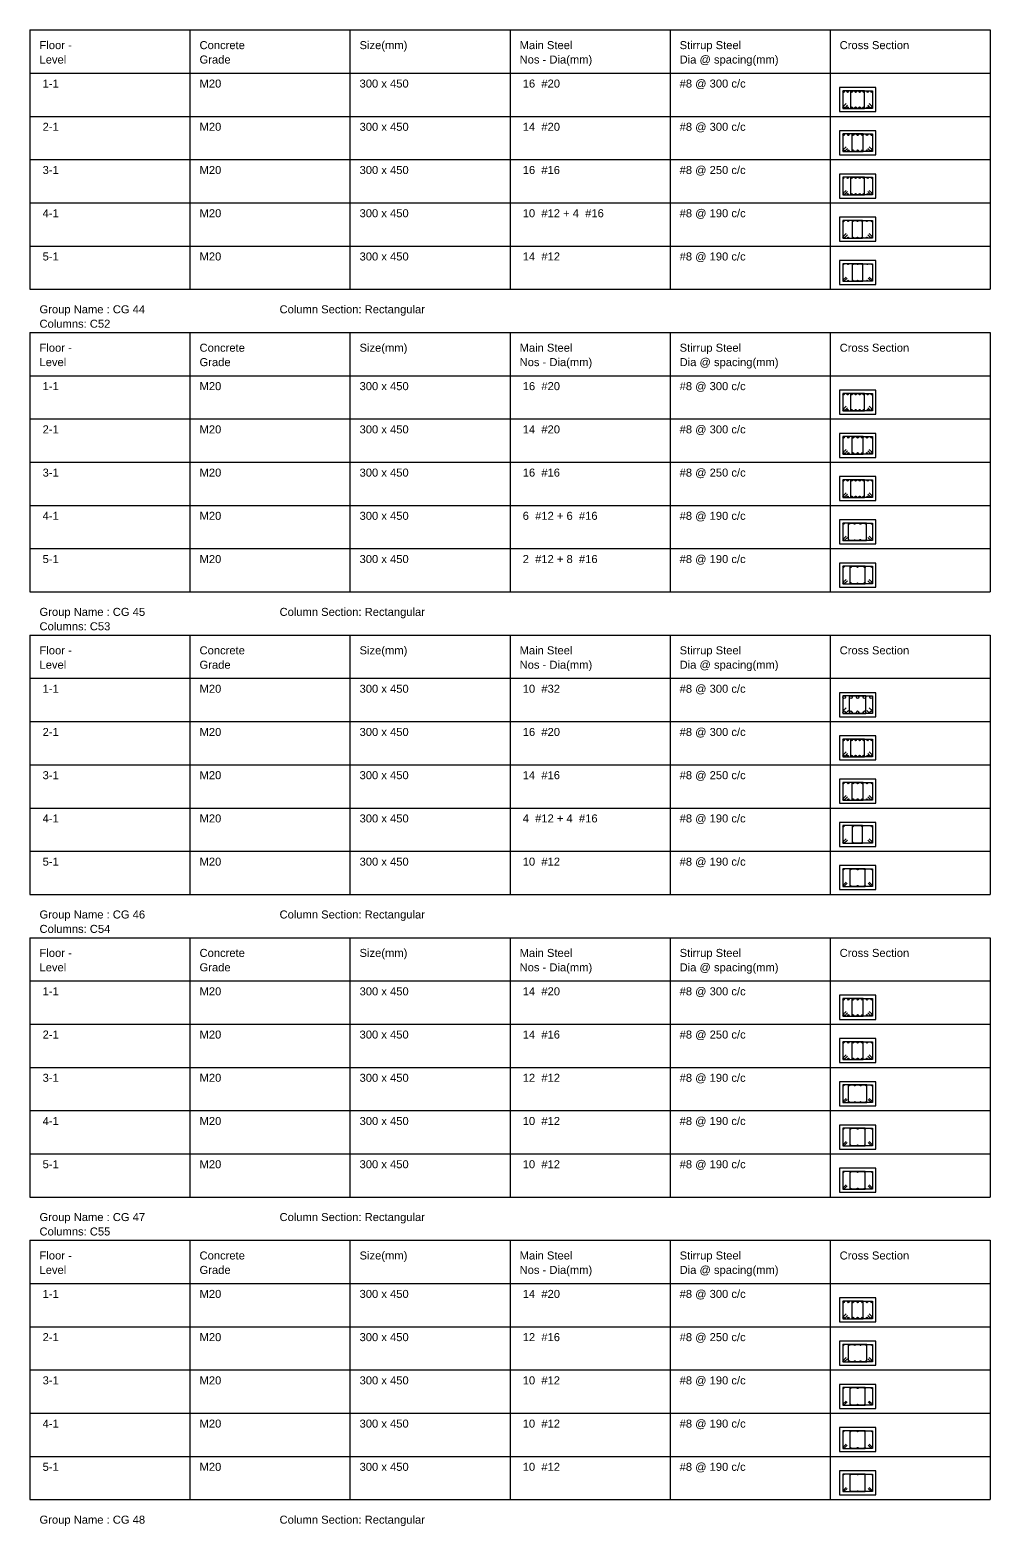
# Model space of a CAD drawing. Extents: x 28 to 264, y -211 to 74.
# Drawn here: x 73.06 to 85.06, y -122.31 to -103.62 of the extents above; entities that cross this region are included whole.
import ezdxf

# ---------------------------------------------------------------- set-up
doc = ezdxf.new("R2010")
doc.units = 0
doc.layers.add('Schedule', color=140, linetype='CONTINUOUS')
doc.styles.add('STRUDS_Arial', font='ARIAL.TTF', dxfattribs={"height": 0.04})

msp = doc.modelspace()

# ---------------------------------------------------------------- linework, layer by layer
at = {"layer": 'Schedule'}
for p, q in [((73.058, -103.62), (85.058, -103.62)), ((73.058, -103.62), (73.058, -106.86)), ((75.058, -103.62), (75.058, -106.86)), ((77.058, -103.62), (77.058, -106.86)), ((79.058, -103.62), (79.058, -106.86)), ((81.058, -103.62), (81.058, -106.86)), ((83.058, -103.62), (83.058, -106.86)), ((85.058, -103.62), (85.058, -106.86)), ((73.058, -104.16), (85.058, -104.16)), ((83.628, -104.34), (83.178, -104.34)), ((83.178, -104.34), (83.178, -104.64)), ((83.488, -104.38), (83.218, -104.38)), ((83.218, -104.38), (83.218, -104.6)), ((83.318, -104.6), (83.318, -104.38)), ((83.318, -104.38), (83.588, -104.38)), ((83.488, -104.6), (83.488, -104.38)), ((83.588, -104.38), (83.588, -104.6)), ((83.628, -104.64), (83.628, -104.34)), ((83.178, -104.64), (83.628, -104.64)), ((83.218, -104.58), (83.258, -104.54)), ((83.218, -104.6), (83.488, -104.6)), ((83.238, -104.6), (83.278, -104.56)), ((83.588, -104.6), (83.318, -104.6)), ((83.568, -104.6), (83.528, -104.56)), ((83.588, -104.58), (83.548, -104.54)), ((73.058, -104.7), (85.058, -104.7)), ((83.628, -104.88), (83.178, -104.88)), ((83.178, -104.88), (83.178, -105.18)), ((83.4714, -104.92), (83.218, -104.92)), ((83.218, -104.92), (83.218, -105.14)), ((83.3347, -105.14), (83.3347, -104.92)), ((83.3347, -104.92), (83.588, -104.92)), ((83.4714, -105.14), (83.4714, -104.92)), ((83.588, -104.92), (83.588, -105.14)), ((83.628, -105.18), (83.628, -104.88)), ((83.178, -105.18), (83.628, -105.18)), ((83.218, -105.12), (83.258, -105.08)), ((83.218, -105.14), (83.4714, -105.14)), ((83.238, -105.14), (83.278, -105.1)), ((83.588, -105.14), (83.3347, -105.14)), ((83.568, -105.14), (83.528, -105.1)), ((83.588, -105.12), (83.548, -105.08)), ((73.058, -105.24), (85.058, -105.24)), ((83.628, -105.42), (83.178, -105.42)), ((83.178, -105.42), (83.178, -105.72)), ((83.4869, -105.46), (83.218, -105.46)), ((83.218, -105.46), (83.218, -105.68)), ((83.3192, -105.68), (83.3192, -105.46)), ((83.3192, -105.46), (83.588, -105.46)), ((83.4869, -105.68), (83.4869, -105.46)), ((83.588, -105.46), (83.588, -105.68)), ((83.628, -105.72), (83.628, -105.42)), ((73.058, -105.78), (85.058, -105.78)), ((83.178, -105.72), (83.628, -105.72)), ((83.218, -105.664), (83.258, -105.624)), ((83.218, -105.68), (83.4869, -105.68)), ((83.234, -105.68), (83.274, -105.64)), ((83.588, -105.68), (83.3192, -105.68)), ((83.572, -105.68), (83.532, -105.64)), ((83.588, -105.664), (83.548, -105.624)), ((83.628, -105.96), (83.178, -105.96)), ((83.178, -105.96), (83.178, -106.26)), ((83.628, -106.26), (83.628, -105.96)), ((83.4653, -106), (83.218, -106)), ((83.218, -106), (83.218, -106.22)), ((83.3367, -106.22), (83.3367, -106)), ((83.3367, -106), (83.588, -106)), ((83.4653, -106.22), (83.4653, -106)), ((83.588, -106), (83.588, -106.22)), ((73.058, -106.32), (85.058, -106.32)), ((83.178, -106.26), (83.628, -106.26)), ((83.218, -106.204), (83.258, -106.164)), ((83.218, -106.22), (83.4653, -106.22)), ((83.234, -106.22), (83.274, -106.18)), ((83.588, -106.22), (83.3367, -106.22)), ((83.572, -106.22), (83.532, -106.18)), ((83.588, -106.204), (83.548, -106.164)), ((83.628, -106.5), (83.178, -106.5)), ((83.178, -106.5), (83.178, -106.8)), ((83.628, -106.8), (83.628, -106.5)), ((83.4687, -106.54), (83.218, -106.54)), ((83.218, -106.54), (83.218, -106.76)), ((83.218, -106.748), (83.258, -106.708)), ((83.23, -106.76), (83.27, -106.72)), ((83.3374, -106.76), (83.3374, -106.54)), ((83.3374, -106.54), (83.588, -106.54)), ((83.4687, -106.76), (83.4687, -106.54)), ((83.576, -106.76), (83.536, -106.72)), ((83.588, -106.748), (83.548, -106.708)), ((83.588, -106.54), (83.588, -106.76)), ((73.058, -106.86), (85.058, -106.86)), ((83.178, -106.8), (83.628, -106.8)), ((83.218, -106.76), (83.4687, -106.76)), ((83.588, -106.76), (83.3374, -106.76)), ((73.058, -107.4), (85.058, -107.4)), ((73.058, -107.4), (73.058, -110.64)), ((75.058, -107.4), (75.058, -110.64)), ((77.058, -107.4), (77.058, -110.64)), ((79.058, -107.4), (79.058, -110.64)), ((81.058, -107.4), (81.058, -110.64)), ((83.058, -107.4), (83.058, -110.64)), ((85.058, -107.4), (85.058, -110.64)), ((73.058, -107.94), (85.058, -107.94)), ((83.628, -108.12), (83.178, -108.12)), ((83.178, -108.12), (83.178, -108.42)), ((83.488, -108.16), (83.218, -108.16)), ((83.218, -108.16), (83.218, -108.38)), ((83.318, -108.38), (83.318, -108.16)), ((83.318, -108.16), (83.588, -108.16)), ((83.488, -108.38), (83.488, -108.16)), ((83.588, -108.16), (83.588, -108.38)), ((83.628, -108.42), (83.628, -108.12)), ((83.218, -108.36), (83.258, -108.32)), ((83.218, -108.38), (83.488, -108.38)), ((83.238, -108.38), (83.278, -108.34)), ((83.588, -108.38), (83.318, -108.38)), ((83.568, -108.38), (83.528, -108.34)), ((83.588, -108.36), (83.548, -108.32)), ((73.058, -108.48), (85.058, -108.48)), ((83.178, -108.42), (83.628, -108.42)), ((83.628, -108.66), (83.178, -108.66)), ((83.178, -108.66), (83.178, -108.96)), ((83.4714, -108.7), (83.218, -108.7)), ((83.218, -108.7), (83.218, -108.92)), ((83.3347, -108.92), (83.3347, -108.7)), ((83.3347, -108.7), (83.588, -108.7)), ((83.4714, -108.92), (83.4714, -108.7)), ((83.588, -108.7), (83.588, -108.92)), ((83.628, -108.96), (83.628, -108.66)), ((83.178, -108.96), (83.628, -108.96)), ((83.218, -108.9), (83.258, -108.86)), ((83.218, -108.92), (83.4714, -108.92)), ((83.238, -108.92), (83.278, -108.88)), ((83.588, -108.92), (83.3347, -108.92)), ((83.568, -108.92), (83.528, -108.88)), ((83.588, -108.9), (83.548, -108.86)), ((73.058, -109.02), (85.058, -109.02)), ((83.628, -109.2), (83.178, -109.2)), ((83.178, -109.2), (83.178, -109.5)), ((83.4869, -109.24), (83.218, -109.24)), ((83.218, -109.24), (83.218, -109.46)), ((83.3192, -109.46), (83.3192, -109.24)), ((83.3192, -109.24), (83.588, -109.24)), ((83.4869, -109.46), (83.4869, -109.24)), ((83.588, -109.24), (83.588, -109.46)), ((83.628, -109.5), (83.628, -109.2)), ((83.178, -109.5), (83.628, -109.5)), ((83.218, -109.444), (83.258, -109.404)), ((83.218, -109.46), (83.4869, -109.46)), ((83.234, -109.46), (83.274, -109.42)), ((83.588, -109.46), (83.3192, -109.46)), ((83.572, -109.46), (83.532, -109.42)), ((83.588, -109.444), (83.548, -109.404)), ((73.058, -109.56), (85.058, -109.56)), ((83.628, -109.74), (83.178, -109.74)), ((83.178, -109.74), (83.178, -110.04)), ((83.5128, -109.78), (83.218, -109.78)), ((83.218, -109.78), (83.218, -110)), ((83.2892, -110), (83.2892, -109.78)), ((83.2892, -109.78), (83.588, -109.78)), ((83.5128, -110), (83.5128, -109.78)), ((83.588, -109.78), (83.588, -110)), ((83.628, -110.04), (83.628, -109.74)), ((83.178, -110.04), (83.628, -110.04)), ((83.218, -109.984), (83.258, -109.944)), ((83.218, -110), (83.5128, -110)), ((83.234, -110), (83.274, -109.96)), ((83.588, -110), (83.2892, -110)), ((83.572, -110), (83.532, -109.96)), ((83.588, -109.984), (83.548, -109.944)), ((73.058, -110.1), (85.058, -110.1)), ((83.628, -110.28), (83.178, -110.28)), ((83.178, -110.28), (83.178, -110.58)), ((83.4985, -110.32), (83.218, -110.32)), ((83.218, -110.32), (83.218, -110.54)), ((83.3075, -110.54), (83.3075, -110.32)), ((83.3075, -110.32), (83.588, -110.32)), ((83.4985, -110.54), (83.4985, -110.32)), ((83.588, -110.32), (83.588, -110.54)), ((83.628, -110.58), (83.628, -110.28)), ((73.058, -110.64), (85.058, -110.64)), ((83.178, -110.58), (83.628, -110.58)), ((83.218, -110.524), (83.258, -110.484)), ((83.218, -110.54), (83.4985, -110.54)), ((83.234, -110.54), (83.274, -110.5)), ((83.588, -110.54), (83.3075, -110.54)), ((83.572, -110.54), (83.532, -110.5)), ((83.588, -110.524), (83.548, -110.484)), ((73.058, -111.18), (85.058, -111.18)), ((73.058, -111.18), (73.058, -114.42)), ((75.058, -111.18), (75.058, -114.42)), ((77.058, -111.18), (77.058, -114.42)), ((79.058, -111.18), (79.058, -114.42)), ((81.058, -111.18), (81.058, -114.42)), ((83.058, -111.18), (83.058, -114.42)), ((85.058, -111.18), (85.058, -114.42)), ((73.058, -111.72), (85.058, -111.72)), ((83.628, -111.9), (83.178, -111.9)), ((83.178, -111.9), (83.178, -112.2)), ((83.5035, -111.94), (83.218, -111.94)), ((83.218, -111.94), (83.218, -112.16)), ((83.3025, -112.16), (83.3025, -111.94)), ((83.3025, -111.94), (83.588, -111.94)), ((83.5035, -112.16), (83.5035, -111.94)), ((83.588, -111.94), (83.588, -112.16)), ((83.628, -112.2), (83.628, -111.9)), ((83.218, -112.128), (83.258, -112.088)), ((83.25, -112.16), (83.29, -112.12)), ((83.556, -112.16), (83.516, -112.12)), ((83.588, -112.128), (83.548, -112.088)), ((73.058, -112.26), (85.058, -112.26)), ((83.178, -112.2), (83.628, -112.2)), ((83.218, -112.16), (83.5035, -112.16)), ((83.588, -112.16), (83.3025, -112.16)), ((83.628, -112.44), (83.178, -112.44)), ((83.178, -112.44), (83.178, -112.74)), ((83.488, -112.48), (83.218, -112.48)), ((83.218, -112.48), (83.218, -112.7)), ((83.318, -112.7), (83.318, -112.48)), ((83.318, -112.48), (83.588, -112.48)), ((83.488, -112.7), (83.488, -112.48)), ((83.588, -112.48), (83.588, -112.7)), ((83.628, -112.74), (83.628, -112.44)), ((83.218, -112.68), (83.258, -112.64)), ((83.218, -112.7), (83.488, -112.7)), ((83.238, -112.7), (83.278, -112.66)), ((83.588, -112.7), (83.318, -112.7)), ((83.568, -112.7), (83.528, -112.66)), ((83.588, -112.68), (83.548, -112.64)), ((73.058, -112.8), (85.058, -112.8)), ((83.178, -112.74), (83.628, -112.74)), ((83.628, -112.98), (83.178, -112.98)), ((83.178, -112.98), (83.178, -113.28)), ((83.47, -113.02), (83.218, -113.02)), ((83.218, -113.02), (83.218, -113.24)), ((83.336, -113.24), (83.336, -113.02)), ((83.336, -113.02), (83.588, -113.02)), ((83.47, -113.24), (83.47, -113.02)), ((83.588, -113.02), (83.588, -113.24)), ((83.628, -113.28), (83.628, -112.98)), ((83.218, -113.224), (83.258, -113.184)), ((83.218, -113.24), (83.47, -113.24)), ((83.234, -113.24), (83.274, -113.2)), ((83.588, -113.24), (83.336, -113.24)), ((83.572, -113.24), (83.532, -113.2)), ((83.588, -113.224), (83.548, -113.184)), ((73.058, -113.34), (85.058, -113.34)), ((83.178, -113.28), (83.628, -113.28)), ((83.628, -113.52), (83.178, -113.52)), ((83.178, -113.52), (83.178, -113.82)), ((83.4653, -113.56), (83.218, -113.56)), ((83.218, -113.56), (83.218, -113.78)), ((83.3367, -113.78), (83.3367, -113.56)), ((83.3367, -113.56), (83.588, -113.56)), ((83.4653, -113.78), (83.4653, -113.56)), ((83.588, -113.56), (83.588, -113.78)), ((83.628, -113.82), (83.628, -113.52)), ((83.178, -113.82), (83.628, -113.82)), ((83.218, -113.764), (83.258, -113.724)), ((83.218, -113.78), (83.4653, -113.78)), ((83.234, -113.78), (83.274, -113.74)), ((83.588, -113.78), (83.3367, -113.78)), ((83.572, -113.78), (83.532, -113.74)), ((83.588, -113.764), (83.548, -113.724)), ((73.058, -113.88), (85.058, -113.88)), ((83.628, -114.06), (83.178, -114.06)), ((83.178, -114.06), (83.178, -114.36)), ((83.4985, -114.1), (83.218, -114.1)), ((83.218, -114.1), (83.218, -114.32)), ((83.3075, -114.32), (83.3075, -114.1)), ((83.3075, -114.1), (83.588, -114.1)), ((83.4985, -114.32), (83.4985, -114.1)), ((83.588, -114.1), (83.588, -114.32)), ((83.628, -114.36), (83.628, -114.06)), ((83.178, -114.36), (83.628, -114.36)), ((83.218, -114.308), (83.258, -114.268)), ((83.218, -114.32), (83.4985, -114.32)), ((83.23, -114.32), (83.27, -114.28)), ((83.588, -114.32), (83.3075, -114.32)), ((83.576, -114.32), (83.536, -114.28)), ((83.588, -114.308), (83.548, -114.268)), ((73.058, -114.42), (85.058, -114.42)), ((73.058, -114.96), (85.058, -114.96)), ((73.058, -114.96), (73.058, -118.2)), ((75.058, -114.96), (75.058, -118.2)), ((77.058, -114.96), (77.058, -118.2)), ((79.058, -114.96), (79.058, -118.2)), ((81.058, -114.96), (81.058, -118.2)), ((83.058, -114.96), (83.058, -118.2)), ((85.058, -114.96), (85.058, -118.2)), ((73.058, -115.5), (85.058, -115.5)), ((83.628, -115.68), (83.178, -115.68)), ((83.178, -115.68), (83.178, -115.98)), ((83.628, -115.98), (83.628, -115.68)), ((83.4714, -115.72), (83.218, -115.72)), ((83.218, -115.72), (83.218, -115.94)), ((83.3347, -115.94), (83.3347, -115.72)), ((83.3347, -115.72), (83.588, -115.72)), ((83.4714, -115.94), (83.4714, -115.72)), ((83.588, -115.72), (83.588, -115.94)), ((73.058, -116.04), (85.058, -116.04)), ((83.178, -115.98), (83.628, -115.98)), ((83.218, -115.92), (83.258, -115.88)), ((83.218, -115.94), (83.4714, -115.94)), ((83.238, -115.94), (83.278, -115.9)), ((83.588, -115.94), (83.3347, -115.94)), ((83.568, -115.94), (83.528, -115.9)), ((83.588, -115.92), (83.548, -115.88)), ((83.628, -116.22), (83.178, -116.22)), ((83.178, -116.22), (83.178, -116.52)), ((83.628, -116.52), (83.628, -116.22)), ((83.47, -116.26), (83.218, -116.26)), ((83.218, -116.26), (83.218, -116.48)), ((83.218, -116.464), (83.258, -116.424)), ((83.336, -116.48), (83.336, -116.26)), ((83.336, -116.26), (83.588, -116.26)), ((83.47, -116.48), (83.47, -116.26)), ((83.588, -116.464), (83.548, -116.424)), ((83.588, -116.26), (83.588, -116.48)), ((73.058, -116.58), (85.058, -116.58)), ((83.178, -116.52), (83.628, -116.52)), ((83.218, -116.48), (83.47, -116.48)), ((83.234, -116.48), (83.274, -116.44)), ((83.588, -116.48), (83.336, -116.48)), ((83.572, -116.48), (83.532, -116.44)), ((83.628, -116.76), (83.178, -116.76)), ((83.178, -116.76), (83.178, -117.06)), ((83.5164, -116.8), (83.218, -116.8)), ((83.218, -116.8), (83.218, -117.02)), ((83.2896, -117.02), (83.2896, -116.8)), ((83.2896, -116.8), (83.588, -116.8)), ((83.5164, -117.02), (83.5164, -116.8)), ((83.588, -116.8), (83.588, -117.02)), ((83.628, -117.06), (83.628, -116.76)), ((83.218, -117.008), (83.258, -116.968)), ((83.23, -117.02), (83.27, -116.98)), ((83.576, -117.02), (83.536, -116.98)), ((83.588, -117.008), (83.548, -116.968)), ((73.058, -117.12), (85.058, -117.12)), ((83.178, -117.06), (83.628, -117.06)), ((83.218, -117.02), (83.5164, -117.02)), ((83.588, -117.02), (83.2896, -117.02)), ((83.628, -117.3), (83.178, -117.3)), ((83.178, -117.3), (83.178, -117.6)), ((83.4985, -117.34), (83.218, -117.34)), ((83.218, -117.34), (83.218, -117.56)), ((83.3075, -117.56), (83.3075, -117.34)), ((83.3075, -117.34), (83.588, -117.34)), ((83.4985, -117.56), (83.4985, -117.34)), ((83.588, -117.34), (83.588, -117.56)), ((83.628, -117.6), (83.628, -117.3)), ((83.218, -117.548), (83.258, -117.508)), ((83.218, -117.56), (83.4985, -117.56)), ((83.23, -117.56), (83.27, -117.52)), ((83.588, -117.56), (83.3075, -117.56)), ((83.576, -117.56), (83.536, -117.52)), ((83.588, -117.548), (83.548, -117.508)), ((73.058, -117.66), (85.058, -117.66)), ((83.178, -117.6), (83.628, -117.6)), ((83.628, -117.84), (83.178, -117.84)), ((83.178, -117.84), (83.178, -118.14)), ((83.4985, -117.88), (83.218, -117.88)), ((83.218, -117.88), (83.218, -118.1)), ((83.3075, -118.1), (83.3075, -117.88)), ((83.3075, -117.88), (83.588, -117.88)), ((83.4985, -118.1), (83.4985, -117.88)), ((83.588, -117.88), (83.588, -118.1)), ((83.628, -118.14), (83.628, -117.84)), ((83.218, -118.088), (83.258, -118.048)), ((83.218, -118.1), (83.4985, -118.1)), ((83.23, -118.1), (83.27, -118.06)), ((83.588, -118.1), (83.3075, -118.1)), ((83.576, -118.1), (83.536, -118.06)), ((83.588, -118.088), (83.548, -118.048)), ((73.058, -118.2), (85.058, -118.2)), ((83.178, -118.14), (83.628, -118.14)), ((73.058, -118.74), (85.058, -118.74)), ((73.058, -118.74), (73.058, -121.98)), ((75.058, -118.74), (75.058, -121.98)), ((77.058, -118.74), (77.058, -121.98)), ((79.058, -118.74), (79.058, -121.98)), ((81.058, -118.74), (81.058, -121.98)), ((83.058, -118.74), (83.058, -121.98)), ((85.058, -118.74), (85.058, -121.98)), ((73.058, -119.28), (85.058, -119.28)), ((83.628, -119.46), (83.178, -119.46)), ((83.178, -119.46), (83.178, -119.76)), ((83.4714, -119.5), (83.218, -119.5)), ((83.218, -119.5), (83.218, -119.72)), ((83.3347, -119.72), (83.3347, -119.5)), ((83.3347, -119.5), (83.588, -119.5)), ((83.4714, -119.72), (83.4714, -119.5)), ((83.588, -119.5), (83.588, -119.72)), ((83.628, -119.76), (83.628, -119.46)), ((83.178, -119.76), (83.628, -119.76)), ((83.218, -119.7), (83.258, -119.66)), ((83.218, -119.72), (83.4714, -119.72)), ((83.238, -119.72), (83.278, -119.68)), ((83.588, -119.72), (83.3347, -119.72)), ((83.568, -119.72), (83.528, -119.68)), ((83.588, -119.7), (83.548, -119.66)), ((73.058, -119.82), (85.058, -119.82)), ((83.628, -120), (83.178, -120)), ((83.178, -120), (83.178, -120.3)), ((83.5172, -120.04), (83.218, -120.04)), ((83.218, -120.04), (83.218, -120.26)), ((83.2888, -120.26), (83.2888, -120.04)), ((83.2888, -120.04), (83.588, -120.04)), ((83.5172, -120.26), (83.5172, -120.04)), ((83.588, -120.04), (83.588, -120.26)), ((83.628, -120.3), (83.628, -120)), ((73.058, -120.36), (85.058, -120.36)), ((83.178, -120.3), (83.628, -120.3)), ((83.218, -120.244), (83.258, -120.204)), ((83.218, -120.26), (83.5172, -120.26)), ((83.234, -120.26), (83.274, -120.22)), ((83.588, -120.26), (83.2888, -120.26)), ((83.572, -120.26), (83.532, -120.22)), ((83.588, -120.244), (83.548, -120.204)), ((83.628, -120.54), (83.178, -120.54)), ((83.178, -120.54), (83.178, -120.84)), ((83.628, -120.84), (83.628, -120.54)), ((83.4985, -120.58), (83.218, -120.58)), ((83.218, -120.58), (83.218, -120.8)), ((83.3075, -120.8), (83.3075, -120.58)), ((83.3075, -120.58), (83.588, -120.58)), ((83.4985, -120.8), (83.4985, -120.58)), ((83.588, -120.58), (83.588, -120.8)), ((73.058, -120.9), (85.058, -120.9)), ((83.178, -120.84), (83.628, -120.84)), ((83.218, -120.788), (83.258, -120.748)), ((83.218, -120.8), (83.4985, -120.8)), ((83.23, -120.8), (83.27, -120.76)), ((83.588, -120.8), (83.3075, -120.8)), ((83.576, -120.8), (83.536, -120.76)), ((83.588, -120.788), (83.548, -120.748)), ((83.628, -121.08), (83.178, -121.08)), ((83.178, -121.08), (83.178, -121.38)), ((83.628, -121.38), (83.628, -121.08)), ((83.4985, -121.12), (83.218, -121.12)), ((83.218, -121.12), (83.218, -121.34)), ((83.218, -121.328), (83.258, -121.288)), ((83.3075, -121.34), (83.3075, -121.12)), ((83.3075, -121.12), (83.588, -121.12)), ((83.4985, -121.34), (83.4985, -121.12)), ((83.588, -121.328), (83.548, -121.288)), ((83.588, -121.12), (83.588, -121.34)), ((73.058, -121.44), (85.058, -121.44)), ((83.178, -121.38), (83.628, -121.38)), ((83.218, -121.34), (83.4985, -121.34)), ((83.23, -121.34), (83.27, -121.3)), ((83.588, -121.34), (83.3075, -121.34)), ((83.576, -121.34), (83.536, -121.3)), ((83.628, -121.62), (83.178, -121.62)), ((83.178, -121.62), (83.178, -121.92)), ((83.4985, -121.66), (83.218, -121.66)), ((83.218, -121.66), (83.218, -121.88)), ((83.3075, -121.88), (83.3075, -121.66)), ((83.3075, -121.66), (83.588, -121.66)), ((83.4985, -121.88), (83.4985, -121.66)), ((83.588, -121.66), (83.588, -121.88)), ((83.628, -121.92), (83.628, -121.62)), ((83.218, -121.868), (83.258, -121.828)), ((83.23, -121.88), (83.27, -121.84)), ((83.576, -121.88), (83.536, -121.84)), ((83.588, -121.868), (83.548, -121.828)), ((73.058, -121.98), (85.058, -121.98)), ((83.178, -121.92), (83.628, -121.92)), ((83.218, -121.88), (83.4985, -121.88)), ((83.588, -121.88), (83.3075, -121.88))]:
    msp.add_line(p, q, dxfattribs=at)
for centre, radius in [((83.228, -104.39), 0.01), ((83.278, -104.39), 0.01), ((83.328, -104.39), 0.01), ((83.378, -104.39), 0.01), ((83.428, -104.39), 0.01), ((83.478, -104.39), 0.01), ((83.528, -104.39), 0.01), ((83.578, -104.39), 0.01), ((83.228, -104.59), 0.01), ((83.278, -104.59), 0.01), ((83.328, -104.59), 0.01), ((83.378, -104.59), 0.01), ((83.428, -104.59), 0.01), ((83.478, -104.59), 0.01), ((83.528, -104.59), 0.01), ((83.578, -104.59), 0.01), ((83.228, -104.93), 0.01), ((83.2863, -104.93), 0.01), ((83.3447, -104.93), 0.01), ((83.403, -104.93), 0.01), ((83.4613, -104.93), 0.01), ((83.5197, -104.93), 0.01), ((83.578, -104.93), 0.01), ((83.228, -105.13), 0.01), ((83.2863, -105.13), 0.01), ((83.3447, -105.13), 0.01), ((83.403, -105.13), 0.01), ((83.4613, -105.13), 0.01), ((83.5197, -105.13), 0.01), ((83.578, -105.13), 0.01), ((83.226, -105.468), 0.008), ((83.2766, -105.468), 0.008), ((83.3272, -105.468), 0.008), ((83.3777, -105.468), 0.008), ((83.4283, -105.468), 0.008), ((83.4789, -105.468), 0.008), ((83.5294, -105.468), 0.008), ((83.58, -105.468), 0.008), ((83.226, -105.672), 0.008), ((83.2766, -105.672), 0.008), ((83.3272, -105.672), 0.008), ((83.3777, -105.672), 0.008), ((83.4283, -105.672), 0.008), ((83.4789, -105.672), 0.008), ((83.5294, -105.672), 0.008), ((83.58, -105.672), 0.008), ((83.226, -106.008), 0.008), ((83.2843, -106.008), 0.006), ((83.3427, -106.008), 0.006), ((83.401, -106.008), 0.006), ((83.4594, -106.008), 0.006), ((83.5177, -106.008), 0.006), ((83.58, -106.008), 0.008), ((83.226, -106.212), 0.008), ((83.2843, -106.214), 0.006), ((83.3427, -106.214), 0.006), ((83.401, -106.214), 0.006), ((83.4594, -106.214), 0.006), ((83.5177, -106.214), 0.006), ((83.58, -106.212), 0.008), ((83.224, -106.546), 0.006), ((83.2837, -106.546), 0.006), ((83.3434, -106.546), 0.006), ((83.403, -106.546), 0.006), ((83.4627, -106.546), 0.006), ((83.5223, -106.546), 0.006), ((83.582, -106.546), 0.006), ((83.224, -106.754), 0.006), ((83.2837, -106.754), 0.006), ((83.3434, -106.754), 0.006), ((83.403, -106.754), 0.006), ((83.4627, -106.754), 0.006), ((83.5223, -106.754), 0.006), ((83.582, -106.754), 0.006), ((83.228, -108.17), 0.01), ((83.278, -108.17), 0.01), ((83.328, -108.17), 0.01), ((83.378, -108.17), 0.01), ((83.428, -108.17), 0.01), ((83.478, -108.17), 0.01), ((83.528, -108.17), 0.01), ((83.578, -108.17), 0.01), ((83.228, -108.37), 0.01), ((83.278, -108.37), 0.01), ((83.328, -108.37), 0.01), ((83.378, -108.37), 0.01), ((83.428, -108.37), 0.01), ((83.478, -108.37), 0.01), ((83.528, -108.37), 0.01), ((83.578, -108.37), 0.01), ((83.228, -108.71), 0.01), ((83.2863, -108.71), 0.01), ((83.3447, -108.71), 0.01), ((83.403, -108.71), 0.01), ((83.4613, -108.71), 0.01), ((83.5197, -108.71), 0.01), ((83.578, -108.71), 0.01), ((83.228, -108.91), 0.01), ((83.2863, -108.91), 0.01), ((83.3447, -108.91), 0.01), ((83.403, -108.91), 0.01), ((83.4613, -108.91), 0.01), ((83.5197, -108.91), 0.01), ((83.578, -108.91), 0.01), ((83.226, -109.248), 0.008), ((83.2766, -109.248), 0.008), ((83.3272, -109.248), 0.008), ((83.3777, -109.248), 0.008), ((83.4283, -109.248), 0.008), ((83.4789, -109.248), 0.008), ((83.5294, -109.248), 0.008), ((83.58, -109.248), 0.008), ((83.226, -109.452), 0.008), ((83.2766, -109.452), 0.008), ((83.3272, -109.452), 0.008), ((83.3777, -109.452), 0.008), ((83.4283, -109.452), 0.008), ((83.4789, -109.452), 0.008), ((83.5294, -109.452), 0.008), ((83.58, -109.452), 0.008), ((83.226, -109.788), 0.008), ((83.2952, -109.788), 0.006), ((83.3644, -109.788), 0.006), ((83.4376, -109.788), 0.008), ((83.5068, -109.788), 0.006), ((83.58, -109.788), 0.008), ((83.226, -109.992), 0.008), ((83.2952, -109.994), 0.006), ((83.3644, -109.994), 0.006), ((83.4376, -109.992), 0.008), ((83.5068, -109.994), 0.006), ((83.58, -109.992), 0.008), ((83.226, -110.328), 0.008), ((83.3155, -110.328), 0.008), ((83.401, -110.328), 0.006), ((83.4905, -110.328), 0.008), ((83.58, -110.328), 0.008), ((83.226, -110.532), 0.008), ((83.3155, -110.532), 0.008), ((83.401, -110.534), 0.006), ((83.4905, -110.532), 0.008), ((83.58, -110.532), 0.008), ((83.234, -111.956), 0.016), ((83.3185, -111.956), 0.016), ((83.403, -111.956), 0.016), ((83.4875, -111.956), 0.016), ((83.572, -111.956), 0.016), ((83.234, -112.144), 0.016), ((83.3185, -112.144), 0.016), ((83.403, -112.144), 0.016), ((83.4875, -112.144), 0.016), ((83.572, -112.144), 0.016), ((83.228, -112.49), 0.01), ((83.278, -112.49), 0.01), ((83.328, -112.49), 0.01), ((83.378, -112.49), 0.01), ((83.428, -112.49), 0.01), ((83.478, -112.49), 0.01), ((83.528, -112.49), 0.01), ((83.578, -112.49), 0.01), ((83.228, -112.69), 0.01), ((83.278, -112.69), 0.01), ((83.328, -112.69), 0.01), ((83.378, -112.69), 0.01), ((83.428, -112.69), 0.01), ((83.478, -112.69), 0.01), ((83.528, -112.69), 0.01), ((83.578, -112.69), 0.01), ((83.226, -113.028), 0.008), ((83.285, -113.028), 0.008), ((83.344, -113.028), 0.008), ((83.403, -113.028), 0.008), ((83.462, -113.028), 0.008), ((83.521, -113.028), 0.008), ((83.58, -113.028), 0.008), ((83.226, -113.232), 0.008), ((83.285, -113.232), 0.008), ((83.344, -113.232), 0.008), ((83.403, -113.232), 0.008), ((83.462, -113.232), 0.008), ((83.521, -113.232), 0.008), ((83.58, -113.232), 0.008), ((83.226, -113.568), 0.008), ((83.3427, -113.568), 0.006), ((83.4594, -113.568), 0.006), ((83.58, -113.568), 0.008), ((83.226, -113.772), 0.008), ((83.3427, -113.774), 0.006), ((83.4594, -113.774), 0.006), ((83.58, -113.772), 0.008), ((83.224, -114.106), 0.006), ((83.3135, -114.106), 0.006), ((83.403, -114.106), 0.006), ((83.4925, -114.106), 0.006), ((83.582, -114.106), 0.006), ((83.224, -114.314), 0.006), ((83.3135, -114.314), 0.006), ((83.403, -114.314), 0.006), ((83.4925, -114.314), 0.006), ((83.582, -114.314), 0.006), ((83.228, -115.73), 0.01), ((83.2863, -115.73), 0.01), ((83.3447, -115.73), 0.01), ((83.403, -115.73), 0.01), ((83.4613, -115.73), 0.01), ((83.5197, -115.73), 0.01), ((83.578, -115.73), 0.01), ((83.228, -115.93), 0.01), ((83.2863, -115.93), 0.01), ((83.3447, -115.93), 0.01), ((83.403, -115.93), 0.01), ((83.4613, -115.93), 0.01), ((83.5197, -115.93), 0.01), ((83.578, -115.93), 0.01), ((83.226, -116.268), 0.008), ((83.285, -116.268), 0.008), ((83.344, -116.268), 0.008), ((83.403, -116.268), 0.008), ((83.462, -116.268), 0.008), ((83.521, -116.268), 0.008), ((83.58, -116.268), 0.008), ((83.226, -116.472), 0.008), ((83.285, -116.472), 0.008), ((83.344, -116.472), 0.008), ((83.403, -116.472), 0.008), ((83.462, -116.472), 0.008), ((83.521, -116.472), 0.008), ((83.58, -116.472), 0.008), ((83.224, -116.806), 0.006), ((83.2956, -116.806), 0.006), ((83.3672, -116.806), 0.006), ((83.4388, -116.806), 0.006), ((83.5104, -116.806), 0.006), ((83.582, -116.806), 0.006), ((83.224, -117.014), 0.006), ((83.2956, -117.014), 0.006), ((83.3672, -117.014), 0.006), ((83.4388, -117.014), 0.006), ((83.5104, -117.014), 0.006), ((83.582, -117.014), 0.006), ((83.224, -117.346), 0.006), ((83.3135, -117.346), 0.006), ((83.403, -117.346), 0.006), ((83.4925, -117.346), 0.006), ((83.582, -117.346), 0.006), ((83.224, -117.554), 0.006), ((83.3135, -117.554), 0.006), ((83.403, -117.554), 0.006), ((83.4925, -117.554), 0.006), ((83.582, -117.554), 0.006), ((83.224, -117.886), 0.006), ((83.3135, -117.886), 0.006), ((83.403, -117.886), 0.006), ((83.4925, -117.886), 0.006), ((83.582, -117.886), 0.006), ((83.224, -118.094), 0.006), ((83.3135, -118.094), 0.006), ((83.403, -118.094), 0.006), ((83.4925, -118.094), 0.006), ((83.582, -118.094), 0.006), ((83.228, -119.51), 0.01), ((83.2863, -119.51), 0.01), ((83.3447, -119.51), 0.01), ((83.403, -119.51), 0.01), ((83.4613, -119.51), 0.01), ((83.5197, -119.51), 0.01), ((83.578, -119.51), 0.01), ((83.228, -119.71), 0.01), ((83.2863, -119.71), 0.01), ((83.3447, -119.71), 0.01), ((83.403, -119.71), 0.01), ((83.4613, -119.71), 0.01), ((83.5197, -119.71), 0.01), ((83.578, -119.71), 0.01), ((83.226, -120.048), 0.008), ((83.2968, -120.048), 0.008), ((83.3676, -120.048), 0.008), ((83.4384, -120.048), 0.008), ((83.5092, -120.048), 0.008), ((83.58, -120.048), 0.008), ((83.226, -120.252), 0.008), ((83.2968, -120.252), 0.008), ((83.3676, -120.252), 0.008), ((83.4384, -120.252), 0.008), ((83.5092, -120.252), 0.008), ((83.58, -120.252), 0.008), ((83.224, -120.586), 0.006), ((83.3135, -120.586), 0.006), ((83.403, -120.586), 0.006), ((83.4925, -120.586), 0.006), ((83.582, -120.586), 0.006), ((83.224, -120.794), 0.006), ((83.3135, -120.794), 0.006), ((83.403, -120.794), 0.006), ((83.4925, -120.794), 0.006), ((83.582, -120.794), 0.006), ((83.224, -121.126), 0.006), ((83.3135, -121.126), 0.006), ((83.403, -121.126), 0.006), ((83.4925, -121.126), 0.006), ((83.582, -121.126), 0.006), ((83.224, -121.334), 0.006), ((83.3135, -121.334), 0.006), ((83.403, -121.334), 0.006), ((83.4925, -121.334), 0.006), ((83.582, -121.334), 0.006), ((83.224, -121.666), 0.006), ((83.3135, -121.666), 0.006), ((83.403, -121.666), 0.006), ((83.4925, -121.666), 0.006), ((83.582, -121.666), 0.006), ((83.224, -121.874), 0.006), ((83.3135, -121.874), 0.006), ((83.403, -121.874), 0.006), ((83.4925, -121.874), 0.006), ((83.582, -121.874), 0.006)]:
    msp.add_circle(centre, radius, dxfattribs=at)

# ---------------------------------------------------------------- texts
at = {"layer": 'Schedule', "style": 'STRUDS_Arial'}
for s, p in [('Floor - ', (73.178, -103.86)), ('Concrete', (75.178, -103.86)), ('Size(mm)', (77.178, -103.86)), ('Main Steel', (79.178, -103.86)), ('Stirrup Steel', (81.178, -103.86)), ('Cross Section', (83.178, -103.86)), ('Level', (73.178, -104.04)), ('Grade', (75.178, -104.04)), ('Nos - Dia(mm)', (79.178, -104.04)), ('Dia @ spacing(mm)', (81.178, -104.04)), (' 1-1', (73.178, -104.34)), ('M20', (75.178, -104.34)), ('300 x 450 ', (77.178, -104.34)), (' 16  #20 ', (79.178, -104.34)), ('#8 @ 300 c/c', (81.178, -104.34)), (' 2-1', (73.178, -104.88)), ('M20', (75.178, -104.88)), ('300 x 450 ', (77.178, -104.88)), (' 14  #20 ', (79.178, -104.88)), ('#8 @ 300 c/c', (81.178, -104.88)), (' 3-1', (73.178, -105.42)), ('M20', (75.178, -105.42)), ('300 x 450 ', (77.178, -105.42)), (' 16  #16 ', (79.178, -105.42)), ('#8 @ 250 c/c', (81.178, -105.42)), (' 4-1', (73.178, -105.96)), ('M20', (75.178, -105.96)), ('300 x 450 ', (77.178, -105.96)), (' 10  #12 + 4  #16 ', (79.178, -105.96)), ('#8 @ 190 c/c', (81.178, -105.96)), (' 5-1', (73.178, -106.5)), ('M20', (75.178, -106.5)), ('300 x 450 ', (77.178, -106.5)), (' 14  #12 ', (79.178, -106.5)), ('#8 @ 190 c/c', (81.178, -106.5)), ('Group Name : CG 44', (73.178, -107.16)), ('Column Section: Rectangular ', (76.178, -107.16)), ('Columns: C52 ', (73.178, -107.34)), ('Floor - ', (73.178, -107.64)), ('Concrete', (75.178, -107.64)), ('Size(mm)', (77.178, -107.64)), ('Main Steel', (79.178, -107.64)), ('Stirrup Steel', (81.178, -107.64)), ('Cross Section', (83.178, -107.64)), ('Level', (73.178, -107.82)), ('Grade', (75.178, -107.82)), ('Nos - Dia(mm)', (79.178, -107.82)), ('Dia @ spacing(mm)', (81.178, -107.82)), (' 1-1', (73.178, -108.12)), ('M20', (75.178, -108.12)), ('300 x 450 ', (77.178, -108.12)), (' 16  #20 ', (79.178, -108.12)), ('#8 @ 300 c/c', (81.178, -108.12)), (' 2-1', (73.178, -108.66)), ('M20', (75.178, -108.66)), ('300 x 450 ', (77.178, -108.66)), (' 14  #20 ', (79.178, -108.66)), ('#8 @ 300 c/c', (81.178, -108.66)), (' 3-1', (73.178, -109.2)), ('M20', (75.178, -109.2)), ('300 x 450 ', (77.178, -109.2)), (' 16  #16 ', (79.178, -109.2)), ('#8 @ 250 c/c', (81.178, -109.2)), (' 4-1', (73.178, -109.74)), ('M20', (75.178, -109.74)), ('300 x 450 ', (77.178, -109.74)), (' 6  #12 + 6  #16 ', (79.178, -109.74)), ('#8 @ 190 c/c', (81.178, -109.74)), (' 5-1', (73.178, -110.28)), ('M20', (75.178, -110.28)), ('300 x 450 ', (77.178, -110.28)), (' 2  #12 + 8  #16 ', (79.178, -110.28)), ('#8 @ 190 c/c', (81.178, -110.28)), ('Group Name : CG 45', (73.178, -110.94)), ('Columns: C53 ', (73.178, -111.12)), ('Column Section: Rectangular ', (76.178, -110.94)), ('Floor - ', (73.178, -111.42)), ('Concrete', (75.178, -111.42)), ('Size(mm)', (77.178, -111.42)), ('Main Steel', (79.178, -111.42)), ('Stirrup Steel', (81.178, -111.42)), ('Cross Section', (83.178, -111.42)), ('Level', (73.178, -111.6)), ('Grade', (75.178, -111.6)), ('Nos - Dia(mm)', (79.178, -111.6)), ('Dia @ spacing(mm)', (81.178, -111.6)), (' 1-1', (73.178, -111.9)), ('M20', (75.178, -111.9)), ('300 x 450 ', (77.178, -111.9)), (' 10  #32 ', (79.178, -111.9)), ('#8 @ 300 c/c', (81.178, -111.9)), (' 2-1', (73.178, -112.44)), ('M20', (75.178, -112.44)), ('300 x 450 ', (77.178, -112.44)), (' 16  #20 ', (79.178, -112.44)), ('#8 @ 300 c/c', (81.178, -112.44)), (' 3-1', (73.178, -112.98)), ('M20', (75.178, -112.98)), ('300 x 450 ', (77.178, -112.98)), (' 14  #16 ', (79.178, -112.98)), ('#8 @ 250 c/c', (81.178, -112.98)), (' 4-1', (73.178, -113.52)), ('M20', (75.178, -113.52)), ('300 x 450 ', (77.178, -113.52)), (' 4  #12 + 4  #16 ', (79.178, -113.52)), ('#8 @ 190 c/c', (81.178, -113.52)), (' 5-1', (73.178, -114.06)), ('M20', (75.178, -114.06)), ('300 x 450 ', (77.178, -114.06)), (' 10  #12 ', (79.178, -114.06)), ('#8 @ 190 c/c', (81.178, -114.06)), ('Group Name : CG 46', (73.178, -114.72)), ('Column Section: Rectangular ', (76.178, -114.72)), ('Columns: C54 ', (73.178, -114.9)), ('Floor - ', (73.178, -115.2)), ('Concrete', (75.178, -115.2)), ('Size(mm)', (77.178, -115.2)), ('Main Steel', (79.178, -115.2)), ('Stirrup Steel', (81.178, -115.2)), ('Cross Section', (83.178, -115.2)), ('Level', (73.178, -115.38)), ('Grade', (75.178, -115.38)), ('Nos - Dia(mm)', (79.178, -115.38)), ('Dia @ spacing(mm)', (81.178, -115.38)), (' 1-1', (73.178, -115.68)), ('M20', (75.178, -115.68)), ('300 x 450 ', (77.178, -115.68)), (' 14  #20 ', (79.178, -115.68)), ('#8 @ 300 c/c', (81.178, -115.68)), (' 2-1', (73.178, -116.22)), ('M20', (75.178, -116.22)), ('300 x 450 ', (77.178, -116.22)), (' 14  #16 ', (79.178, -116.22)), ('#8 @ 250 c/c', (81.178, -116.22)), (' 3-1', (73.178, -116.76)), ('M20', (75.178, -116.76)), ('300 x 450 ', (77.178, -116.76)), (' 12  #12 ', (79.178, -116.76)), ('#8 @ 190 c/c', (81.178, -116.76)), (' 4-1', (73.178, -117.3)), ('M20', (75.178, -117.3)), ('300 x 450 ', (77.178, -117.3)), (' 10  #12 ', (79.178, -117.3)), ('#8 @ 190 c/c', (81.178, -117.3)), (' 5-1', (73.178, -117.84)), ('M20', (75.178, -117.84)), ('300 x 450 ', (77.178, -117.84)), (' 10  #12 ', (79.178, -117.84)), ('#8 @ 190 c/c', (81.178, -117.84)), ('Group Name : CG 47', (73.178, -118.5)), ('Column Section: Rectangular ', (76.178, -118.5)), ('Columns: C55 ', (73.178, -118.68)), ('Floor - ', (73.178, -118.98)), ('Level', (73.178, -119.16)), ('Grade', (75.178, -119.16)), ('Concrete', (75.178, -118.98)), ('Size(mm)', (77.178, -118.98)), ('Main Steel', (79.178, -118.98)), ('Nos - Dia(mm)', (79.178, -119.16)), ('Stirrup Steel', (81.178, -118.98)), ('Dia @ spacing(mm)', (81.178, -119.16)), ('Cross Section', (83.178, -118.98)), (' 1-1', (73.178, -119.46)), ('M20', (75.178, -119.46)), ('300 x 450 ', (77.178, -119.46)), (' 14  #20 ', (79.178, -119.46)), ('#8 @ 300 c/c', (81.178, -119.46)), (' 2-1', (73.178, -120)), ('M20', (75.178, -120)), ('300 x 450 ', (77.178, -120)), (' 12  #16 ', (79.178, -120)), ('#8 @ 250 c/c', (81.178, -120)), (' 3-1', (73.178, -120.54)), ('M20', (75.178, -120.54)), ('300 x 450 ', (77.178, -120.54)), (' 10  #12 ', (79.178, -120.54)), ('#8 @ 190 c/c', (81.178, -120.54)), (' 4-1', (73.178, -121.08)), ('M20', (75.178, -121.08)), ('300 x 450 ', (77.178, -121.08)), (' 10  #12 ', (79.178, -121.08)), ('#8 @ 190 c/c', (81.178, -121.08)), (' 5-1', (73.178, -121.62)), ('M20', (75.178, -121.62)), ('300 x 450 ', (77.178, -121.62)), (' 10  #12 ', (79.178, -121.62)), ('#8 @ 190 c/c', (81.178, -121.62)), ('Group Name : CG 48', (73.178, -122.28)), ('Column Section: Rectangular ', (76.178, -122.28))]:
    msp.add_text(s, height=0.1, dxfattribs=at).set_placement(p)

doc.saveas('drawing.dxf')
